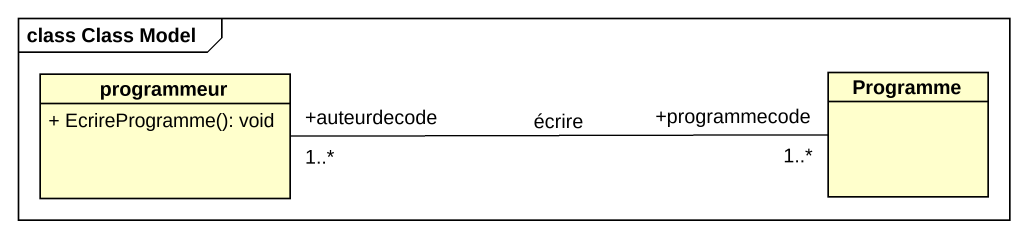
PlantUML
@startuml
mainframe class Class Model
hide circle
hide empty members
skinparam classAttributeIconSize 0
class programmeur {
  + EcrireProgramme(): void
}
class Programme
programmeur "+auteurdecode\n1..*" -right- "+programmecode\n1..*" Programme : écrire
@enduml
